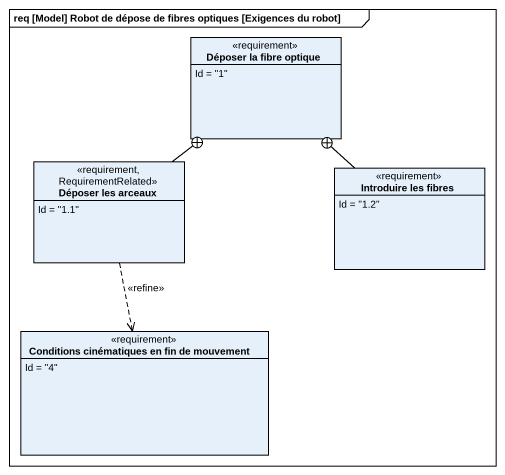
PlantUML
@startuml
mainframe req [Model] Robot de dépose de fibres optiques [Exigences du robot]
hide circle
hide empty members
class "Déposer la fibre optique" as Déposer_la_fibre_optique <<requirement>> {
  Id = "1"
}
class "Déposer les arceaux" as Déposer_les_arceaux <<requirement, RequirementRelated>> {
  Id = "1.1"
}
class "Introduire les fibres" as Introduire_les_fibres <<requirement>> {
  Id = "1.2"
}
class "Conditions cinématiques en fin de mouvement" as Conditions_cinématiques_en <<requirement>> {
  Id = "4"
}
Déposer_les_arceaux -up-+ Déposer_la_fibre_optique
Déposer_les_arceaux ..> Conditions_cinématiques_en : <<refine>>
Introduire_les_fibres -up-+ Déposer_la_fibre_optique
@enduml
